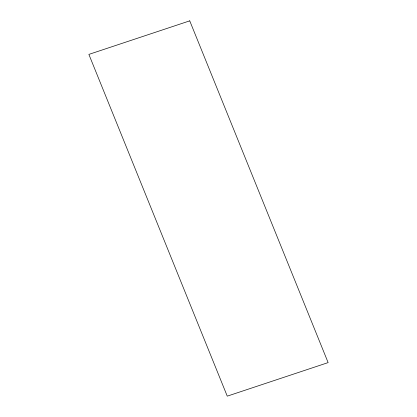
<?xml version="1.0" encoding="UTF-8"?>
<svg xmlns="http://www.w3.org/2000/svg" width="417" height="417" viewBox="0 0 417 417"><rect width="100%" height="100%" fill="white"/><g stroke="black" fill="none" stroke-linecap="round" stroke-linejoin="round"><path stroke-width="0.63" d="M189.74 20.85L88.873 54.398L227.26 396.15L328.127 362.602L189.74 20.85"/></g></svg>
